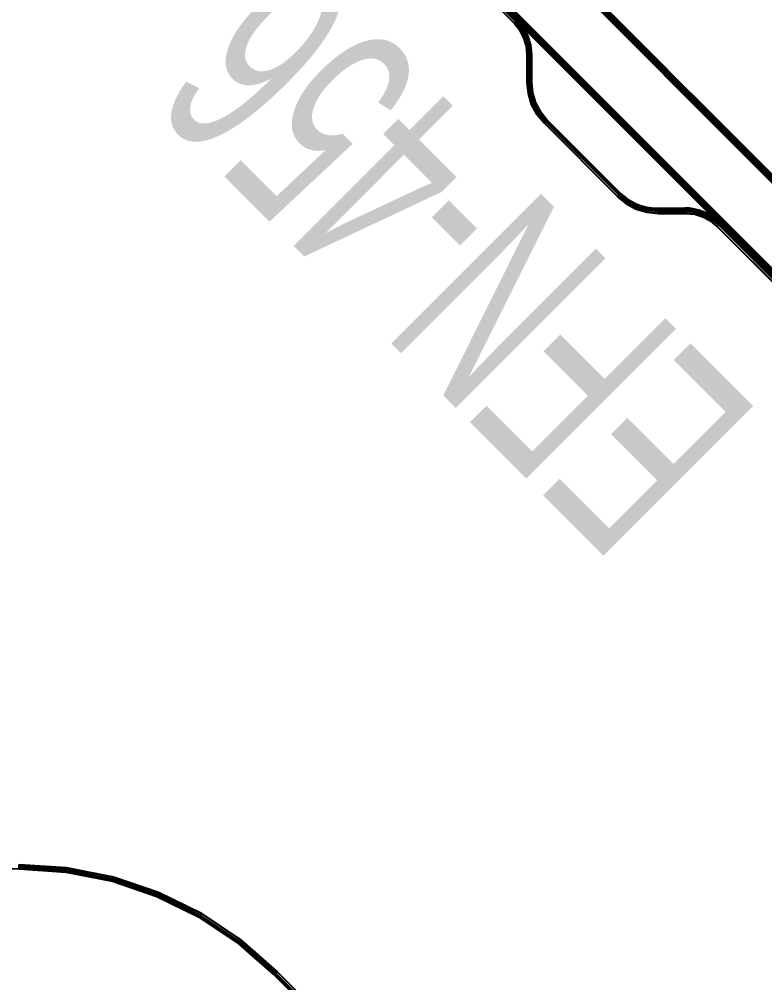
# Model space of a CAD drawing. Extents: x -170 to 1783, y -20 to 1205.
# Drawn here: x 206.45 to 227.58, y 331.84 to 359.15 of the extents above; entities that cross this region are included whole.
import ezdxf
from ezdxf.enums import TextEntityAlignment as Align

# ---------------------------------------------------------------- set-up
doc = ezdxf.new("R2010")
doc.units = 0
doc.header["$LTSCALE"] = 96
doc.header["$MEASUREMENT"] = 0
for name, color, linetype in [('A-FURN-3-PANEL-RACE', 7, 'Continuous'), ('A-FURN-3-PANEL-SIDE1', 7, 'Continuous'), ('A-FURN-3-PANEL-SIDE2', 7, 'Continuous'), ('A-FURN-3-PANEL-TOPCAP', 7, 'Continuous'), ('A-FURN-3-WKSF-TOP', 7, 'Continuous'), ('A-FURN-3-WKSF-TRIM', 7, 'Continuous'), ('A-FURN-P-PNLS', 7, 'Continuous'), ('A-FURN-P-PNLS-TEXT', 7, 'Continuous'), ('A-FURN-P-WKSF', 7, 'Continuous'), ('MAIN_PANEL', 7, 'Continuous'), ('MAIN_WKSURF', 7, 'Continuous')]:
    doc.layers.add(name, color=color, linetype=linetype)

# ---------------------------------------------------------------- blocks, each defined once
blk = doc.blocks.new('EC-EFN-456')
at = {"layer": 'A-FURN-3-PANEL-RACE', "color": 40, "linetype": 'Continuous'}
for points, invisible_edges in [([(0.08, 2.013, 3.515), (0.08, 2.013, 0.396), (47.92, 2.013, 0.396), (47.92, 2.013, 3.515)], 8), ([(0.5, 1.575, 0.396), (47.5, 1.575, 0.396), (0.08, 2.013, 0.396), (0.08, 1.575, 0.396)], 3), ([(47.5, 1.575, 0.396), (47.92, 1.575, 0.396), (47.92, 2.013, 0.396), (0.08, 2.013, 0.396)], 8), ([(47.86, 1.953, 0.456), (0.14, 1.953, 0.456), (0.14, 1.953, 3.515), (47.86, 1.953, 3.515)], 4), ([(0.5, 1.575, 0.456), (0.14, 1.575, 0.456), (0.14, 1.953, 0.456), (47.5, 1.575, 0.456)], 12), ([(47.5, 1.575, 0.456), (0.14, 1.953, 0.456), (47.86, 1.953, 0.456), (47.86, 1.575, 0.456)], 1), ([(0.6, 2.013, 4.085), (0.6, 2.013, 3.515), (47.4, 2.013, 3.515), (47.4, 2.013, 4.085)], 2), ([(47.4, 1.953, 3.515), (0.6, 1.953, 3.515), (0.6, 1.953, 4.085), (47.4, 1.953, 4.085)], 1), ([(2.098, 1.263, 0.396), (45.902, 1.263, 0.396), (0.5, 1.575, 0.396), (0.5, 1.263, 0.396)], 3), ([(47.5, 1.263, 0.396), (47.5, 1.575, 0.396), (0.5, 1.575, 0.396), (45.902, 1.263, 0.396)], 6), ([(2.098, 1.263, 0.456), (0.5, 1.263, 0.456), (0.5, 1.575, 0.456), (45.902, 1.263, 0.456)], 12), ([(47.5, 1.263, 0.456), (45.902, 1.263, 0.456), (0.5, 1.575, 0.456), (47.5, 1.575, 0.456)], 6), ([(2.098, 1.263, 0.396), (2.229, 1.227, 0.396), (45.771, 1.227, 0.396), (45.902, 1.263, 0.396)], 10), ([(2.098, 1.263, 0.456), (45.902, 1.263, 0.456), (45.771, 1.227, 0.456), (2.229, 1.227, 0.456)], 5), ([(2.229, 1.227, 0.456), (45.771, 1.227, 0.456), (45.675, 1.131, 0.456), (2.325, 1.131, 0.456)], 5), ([(2.229, 1.227, 0.396), (2.325, 1.131, 0.396), (45.675, 1.131, 0.396), (45.771, 1.227, 0.396)], 10), ([(2.325, 1.131, 0.396), (2.36, 1, 0.396), (45.639, 1, 0.396), (45.675, 1.131, 0.396)], 10), ([(2.325, 1.131, 0.456), (45.675, 1.131, 0.456), (45.639, 1, 0.456), (2.36, 1, 0.456)], 5), ([(2.325, 0.869, 0.456), (45.675, 0.869, 0.456), (45.771, 0.773, 0.456), (2.229, 0.773, 0.456)], 5), ([(2.325, 0.869, 0.396), (2.229, 0.773, 0.396), (45.771, 0.773, 0.396), (45.675, 0.869, 0.396)], 10), ([(2.36, 1, 0.396), (2.325, 0.869, 0.396), (45.675, 0.869, 0.396), (45.639, 1, 0.396)], 10), ([(2.36, 1, 0.456), (45.639, 1, 0.456), (45.675, 0.869, 0.456), (2.325, 0.869, 0.456)], 5), ([(0.5, 0.738, 0.456), (2.098, 0.738, 0.456), (47.5, 0.425, 0.456), (0.5, 0.425, 0.456)], 6), ([(0.5, 0.738, 0.396), (0.5, 0.425, 0.396), (47.5, 0.425, 0.396), (2.098, 0.738, 0.396)], 6), ([(2.098, 0.738, 0.456), (2.229, 0.773, 0.456), (45.771, 0.773, 0.456), (45.902, 0.738, 0.456)], 10), ([(2.098, 0.738, 0.396), (45.902, 0.738, 0.396), (45.771, 0.773, 0.396), (2.229, 0.773, 0.396)], 5), ([(45.902, 0.738, 0.456), (47.5, 0.738, 0.456), (47.5, 0.425, 0.456), (2.098, 0.738, 0.456)], 12), ([(45.902, 0.738, 0.396), (2.098, 0.738, 0.396), (47.5, 0.425, 0.396), (47.5, 0.738, 0.396)], 3), ([(0.5, 0.425, 0.396), (0.08, 0.425, 0.396), (0.08, -0.013, 0.396), (47.92, -0.013, 0.396)], 8), ([(0.5, 0.425, 0.456), (47.86, 0.047, 0.456), (0.14, 0.047, 0.456), (0.14, 0.425, 0.456)], 1), ([(47.5, 0.425, 0.396), (0.5, 0.425, 0.396), (47.92, -0.013, 0.396), (47.92, 0.425, 0.396)], 3), ([(47.5, 0.425, 0.456), (47.86, 0.425, 0.456), (47.86, 0.047, 0.456), (0.5, 0.425, 0.456)], 12), ([(0.14, 0.047, 0.456), (47.86, 0.047, 0.456), (47.86, 0.047, 3.515), (0.14, 0.047, 3.515)], 4), ([(0.6, 0.047, 3.515), (47.4, 0.047, 3.515), (47.4, 0.047, 4.085), (0.6, 0.047, 4.085)], 1), ([(47.92, -0.013, 3.515), (47.92, -0.013, 0.396), (0.08, -0.013, 0.396), (0.08, -0.013, 3.515)], 8), ([(47.4, -0.013, 4.085), (47.4, -0.013, 3.515), (0.6, -0.013, 3.515), (0.6, -0.013, 4.085)], 2)]:
    blk.add_3dface(points, dxfattribs=dict(at, invisible_edges=invisible_edges))
for points in [[(0.6, 2.007, 4.125), (0.6, 2.013, 4.085), (47.4, 2.013, 4.085), (47.4, 2.007, 4.125)], [(0.6, 1.992, 4.162), (0.6, 2.007, 4.125), (47.4, 2.007, 4.125), (47.4, 1.992, 4.162)], [(0.6, 1.967, 4.194), (0.6, 1.992, 4.162), (47.4, 1.992, 4.162), (47.4, 1.967, 4.194)], [(0.6, 1.935, 4.219), (0.6, 1.967, 4.194), (47.4, 1.967, 4.194), (47.4, 1.935, 4.219)], [(47.4, 1.949, 4.109), (47.4, 1.953, 4.085), (0.6, 1.953, 4.085), (0.6, 1.949, 4.109)], [(47.4, 1.94, 4.132), (47.4, 1.949, 4.109), (0.6, 1.949, 4.109), (0.6, 1.94, 4.132)], [(47.4, 1.925, 4.152), (47.4, 1.94, 4.132), (0.6, 1.94, 4.132), (0.6, 1.925, 4.152)], [(0.6, 1.898, 4.234), (0.6, 1.935, 4.219), (47.4, 1.935, 4.219), (47.4, 1.898, 4.234)], [(47.4, 1.905, 4.167), (47.4, 1.925, 4.152), (0.6, 1.925, 4.152), (0.6, 1.905, 4.167)], [(47.4, 1.882, 4.176), (47.4, 1.905, 4.167), (0.6, 1.905, 4.167), (0.6, 1.882, 4.176)], [(0.6, 1.858, 4.24), (0.6, 1.898, 4.234), (47.4, 1.898, 4.234), (47.4, 1.858, 4.24)], [(47.4, 1.858, 4.18), (47.4, 1.882, 4.176), (0.6, 1.882, 4.176), (0.6, 1.858, 4.18)], [(0.6, 1.858, 4.18), (0.6, 1.858, 4.24), (47.4, 1.858, 4.24), (47.4, 1.858, 4.18)], [(47.4, 0.142, 4.18), (47.4, 0.142, 4.24), (0.6, 0.142, 4.24), (0.6, 0.142, 4.18)], [(47.4, 0.142, 4.24), (47.4, 0.102, 4.234), (0.6, 0.102, 4.234), (0.6, 0.142, 4.24)], [(0.6, 0.142, 4.18), (0.6, 0.118, 4.176), (47.4, 0.118, 4.176), (47.4, 0.142, 4.18)], [(0.6, 0.118, 4.176), (0.6, 0.095, 4.167), (47.4, 0.095, 4.167), (47.4, 0.118, 4.176)], [(47.4, 0.102, 4.234), (47.4, 0.065, 4.219), (0.6, 0.065, 4.219), (0.6, 0.102, 4.234)], [(0.6, 0.095, 4.167), (0.6, 0.075, 4.152), (47.4, 0.075, 4.152), (47.4, 0.095, 4.167)], [(0.6, 0.075, 4.152), (0.6, 0.06, 4.132), (47.4, 0.06, 4.132), (47.4, 0.075, 4.152)], [(47.4, 0.065, 4.219), (47.4, 0.033, 4.194), (0.6, 0.033, 4.194), (0.6, 0.065, 4.219)], [(0.6, 0.06, 4.132), (0.6, 0.051, 4.109), (47.4, 0.051, 4.109), (47.4, 0.06, 4.132)], [(0.6, 0.051, 4.109), (0.6, 0.047, 4.085), (47.4, 0.047, 4.085), (47.4, 0.051, 4.109)], [(47.4, 0.033, 4.194), (47.4, 0.008, 4.162), (0.6, 0.008, 4.162), (0.6, 0.033, 4.194)], [(47.4, 0.008, 4.162), (47.4, -0.007, 4.125), (0.6, -0.007, 4.125), (0.6, 0.008, 4.162)], [(47.4, -0.007, 4.125), (47.4, -0.013, 4.085), (0.6, -0.013, 4.085), (0.6, -0.007, 4.125)]]:
    blk.add_3dface(points, dxfattribs=at)
at = {"layer": 'A-FURN-3-PANEL-SIDE1', "color": 7, "linetype": 'Continuous'}
for points in [[(47.322, 1.955, 55.74), (47.323, 0.045, 55.74), (0.678, 0.045, 55.74), (0.678, 1.955, 55.74)], [(47.322, 0.045, 4.24), (47.322, 1.955, 4.24), (0.678, 1.955, 4.24), (0.678, 0.045, 4.24)], [(47.323, 0.045, 55.74), (47.322, 0.045, 4.24), (0.678, 0.045, 4.24), (0.678, 0.045, 55.74)]]:
    blk.add_3dface(points, dxfattribs=at)
at = {"layer": 'A-FURN-3-PANEL-SIDE2', "color": 7, "linetype": 'Continuous'}
blk.add_3dface([(0.678, 1.955, 55.74), (0.678, 1.955, 4.24), (47.322, 1.955, 4.24), (47.322, 1.955, 55.74)], dxfattribs=at)
at = {"layer": 'A-FURN-3-PANEL-TOPCAP', "color": 60, "linetype": 'Continuous'}
for points, invisible_edges in [([(0.76, 2.02, 56.286), (0.76, 2.02, 56.161), (47.24, 2.02, 56.161), (47.24, 2.02, 56.286)], 5), ([(47.24, 2, 56.141), (47.24, 2.02, 56.161), (0.76, 2.02, 56.161), (0.76, 2, 56.141)], 5), ([(47.24, 2.02, 56.036), (47.24, 2, 56.056), (0.76, 2, 56.056), (0.76, 2.02, 56.036)], 5), ([(0.76, 2.02, 56.036), (0.815, 2.02, 55.774), (47.185, 2.02, 55.774), (47.24, 2.02, 56.036)], 5), ([(0.76, 2, 56.141), (0.76, 2, 56.056), (47.24, 2, 56.056), (47.24, 2, 56.141)], 5), ([(47.185, 2.02, 55.774), (0.815, 2.02, 55.774), (0.815, 1.986, 55.74), (47.185, 1.986, 55.74)], 10), ([(0.815, 0.045, 55.74), (0.815, -0.02, 55.774), (47.185, 0.014, 55.74), (47.185, 0.045, 55.74)], 1), ([(47.185, -0.02, 55.774), (47.185, 0.014, 55.74), (0.815, 0.014, 55.74), (0.815, -0.02, 55.774)], 5), ([(0.76, -0.02, 56.161), (47.24, -0.02, 56.161), (47.24, 0, 56.141), (0.76, 0, 56.141)], 10), ([(47.24, 0, 56.056), (0.76, 0, 56.056), (0.76, 0, 56.141), (47.24, 0, 56.141)], 10), ([(0.76, 0, 56.056), (47.24, 0, 56.056), (47.24, -0.02, 56.036), (0.76, -0.02, 56.036)], 10), ([(0.76, -0.02, 56.161), (0.76, -0.02, 56.286), (47.24, -0.02, 56.286), (47.24, -0.02, 56.161)], 5), ([(47.185, -0.02, 55.774), (0.815, -0.02, 55.774), (0.76, -0.02, 56.036), (47.24, -0.02, 56.036)], 10)]:
    blk.add_3dface(points, dxfattribs=dict(at, invisible_edges=invisible_edges))
for points in [[(47.24, 2.02, 56.286), (47.24, 2.015, 56.31), (0.76, 2.015, 56.31), (0.76, 2.02, 56.286)], [(47.24, 2.015, 56.31), (47.24, 2.001, 56.331), (0.76, 2.001, 56.331), (0.76, 2.015, 56.31)], [(47.24, 2.001, 56.331), (47.24, 1.98, 56.345), (0.76, 1.98, 56.345), (0.76, 2.001, 56.331)], [(47.24, 1.98, 56.345), (47.24, 1.956, 56.35), (0.76, 1.956, 56.35), (0.76, 1.98, 56.345)], [(0.76, 0.044, 56.35), (0.76, 1.956, 56.35), (47.24, 1.956, 56.35), (47.24, 0.044, 56.35)], [(47.185, 1.955, 55.74), (47.185, 1.986, 55.74), (0.815, 1.986, 55.74), (0.815, 1.955, 55.74)], [(0.76, 0.02, 56.345), (0.76, 0.044, 56.35), (47.24, 0.044, 56.35), (47.24, 0.02, 56.345)], [(0.76, -0.001, 56.331), (0.76, 0.02, 56.345), (47.24, 0.02, 56.345), (47.24, -0.001, 56.331)], [(0.76, -0.015, 56.31), (0.76, -0.001, 56.331), (47.24, -0.001, 56.331), (47.24, -0.015, 56.31)], [(0.76, -0.02, 56.286), (0.76, -0.015, 56.31), (47.24, -0.015, 56.31), (47.24, -0.02, 56.286)]]:
    blk.add_3dface(points, dxfattribs=at)
at = {"layer": 'A-FURN-P-PNLS', "color": 60, "linetype": 'Continuous'}
for p, q in [((0, 2), (48, 2)), ((48, 0), (0, 0))]:
    blk.add_line(p, q, dxfattribs=at)
at = {"layer": 'A-FURN-P-PNLS-TEXT', "color": 40, "linetype": 'Continuous', "width": 0.577333}
blk.add_text('EFN-456', height=6, dxfattribs=at).set_placement((24.455, 8), align=Align.MIDDLE_CENTER)
blk = doc.blocks.new('EC-WYC-46-2424-T')
at = {"layer": 'A-FURN-3-WKSF-TOP', "color": 60, "linetype": 'Continuous'}
for points, invisible_edges in [([(47.257, -0.285, 27.75), (21.09, -26.91, 27.75), (47.715, -0.743, 27.75), (47.516, -0.484, 27.75)], 3), ([(47.257, -0.285, 29), (47.516, -0.484, 29), (47.715, -0.743, 29), (21.09, -26.91, 29)], 12), ([(21.09, -26.91, 27.75), (47.882, -1.368, 27.75), (47.839, -1.044, 27.75), (47.715, -0.743, 27.75)], 9), ([(21.09, -26.91, 29), (47.715, -0.743, 29), (47.839, -1.044, 29), (47.882, -1.368, 29)], 9), ([(47.882, -1.368, 27.75), (21.09, -26.91, 27.75), (21.982, -27.927, 27.75), (22.733, -29.051, 27.75)], 9), ([(47.882, -1.368, 29), (22.733, -29.051, 29), (21.982, -27.927, 29), (21.09, -26.91, 29)], 9), ([(22.733, -29.051, 27.75), (23.331, -30.264, 27.75), (23.766, -31.544, 27.75), (47.882, -1.368, 27.75)], 12), ([(22.733, -29.051, 29), (47.882, -1.368, 29), (23.766, -31.544, 29), (23.331, -30.264, 29)], 3), ([(47.882, -1.368, 27.75), (23.766, -31.544, 27.75), (24.03, -32.871, 27.75), (24.118, -34.22, 27.75)], 9), ([(47.882, -1.368, 29), (24.118, -34.22, 29), (24.03, -32.871, 29), (23.766, -31.544, 29)], 9), ([(47.882, -1.368, 27.75), (24.118, -34.22, 27.75), (47.858, -20.225, 27.75), (47.882, -19.981, 27.75)], 3), ([(47.882, -1.368, 29), (47.882, -19.981, 29), (47.858, -20.225, 29), (24.118, -34.22, 29)], 12), ([(47.671, -20.676, 27.75), (47.787, -20.46, 27.75), (47.858, -20.225, 27.75), (24.118, -34.22, 27.75)], 12), ([(47.671, -20.676, 29), (24.118, -34.22, 29), (47.858, -20.225, 29), (47.787, -20.46, 29)], 3), ([(24.118, -34.22, 27.75), (46.956, -21.425, 27.75), (47.516, -20.865, 27.75), (47.671, -20.676, 27.75)], 9), ([(24.118, -34.22, 29), (47.671, -20.676, 29), (47.516, -20.865, 29), (46.956, -21.425, 29)], 9), ([(46.605, -21.95, 27.75), (46.755, -21.67, 27.75), (46.956, -21.425, 27.75), (24.118, -34.22, 27.75)], 12), ([(46.605, -21.95, 29), (24.118, -34.22, 29), (46.956, -21.425, 29), (46.755, -21.67, 29)], 3), ([(24.118, -34.22, 27.75), (46.482, -22.569, 27.75), (46.513, -22.254, 27.75), (46.605, -21.95, 27.75)], 9), ([(24.118, -34.22, 29), (46.605, -21.95, 29), (46.513, -22.254, 29), (46.482, -22.569, 29)], 9), ([(46.482, -22.569, 27.75), (24.118, -34.22, 27.75), (46.513, -25.842, 27.75), (46.482, -25.527, 27.75)], 3), ([(46.482, -22.569, 29), (46.482, -25.527, 29), (46.513, -25.842, 29), (24.118, -34.22, 29)], 12), ([(46.755, -26.426, 27.75), (46.605, -26.146, 27.75), (46.513, -25.842, 27.75), (24.118, -34.22, 27.75)], 12), ([(46.755, -26.426, 29), (24.118, -34.22, 29), (46.513, -25.842, 29), (46.605, -26.146, 29)], 3), ([(24.118, -34.22, 27.75), (47.516, -27.231, 27.75), (46.956, -26.671, 27.75), (46.755, -26.426, 27.75)], 9), ([(24.118, -34.22, 29), (46.755, -26.426, 29), (46.956, -26.671, 29), (47.516, -27.231, 29)], 9), ([(47.787, -27.636, 27.75), (47.671, -27.42, 27.75), (47.516, -27.231, 27.75), (24.118, -34.22, 27.75)], 12), ([(47.787, -27.636, 29), (24.118, -34.22, 29), (47.516, -27.231, 29), (47.671, -27.42, 29)], 3), ([(24.118, -34.22, 27.75), (47.882, -28.115, 27.75), (47.858, -27.871, 27.75), (47.787, -27.636, 27.75)], 9), ([(24.118, -34.22, 29), (47.787, -27.636, 29), (47.858, -27.871, 29), (47.882, -28.115, 29)], 9), ([(47.882, -28.115, 27.75), (24.118, -34.22, 27.75), (24.118, -70.632, 27.75), (47.882, -70.632, 27.75)], 5), ([(47.882, -28.115, 29), (47.882, -70.632, 29), (24.118, -70.632, 29), (24.118, -34.22, 29)], 10)]:
    blk.add_3dface(points, dxfattribs=dict(at, invisible_edges=invisible_edges))
at = {"layer": 'A-FURN-3-WKSF-TRIM', "color": 40, "linetype": 'Continuous'}
for points in [[(47.882, -1.368, 29), (47.941, -1.368, 28.984), (47.941, -19.981, 28.984), (47.882, -19.981, 29)], [(47.941, -1.368, 27.766), (47.882, -1.368, 27.75), (47.882, -19.981, 27.75), (47.941, -19.981, 27.766)], [(47.941, -1.368, 28.984), (47.984, -1.368, 28.941), (47.984, -19.981, 28.941), (47.941, -19.981, 28.984)], [(47.984, -1.368, 27.809), (47.941, -1.368, 27.766), (47.941, -19.981, 27.766), (47.984, -19.981, 27.809)], [(47.984, -1.368, 28.941), (48, -1.368, 28.882), (48, -19.981, 28.882), (47.984, -19.981, 28.941)], [(48, -1.368, 27.868), (47.984, -1.368, 27.809), (47.984, -19.981, 27.809), (48, -19.981, 27.868)], [(48, -1.368, 28.882), (48, -1.368, 27.868), (48, -19.981, 27.868), (48, -19.981, 28.882)], [(47.858, -20.225, 27.75), (47.916, -20.237, 27.766), (47.941, -19.981, 27.766), (47.882, -19.981, 27.75)], [(47.916, -20.237, 28.984), (47.858, -20.225, 29), (47.882, -19.981, 29), (47.941, -19.981, 28.984)], [(47.916, -20.237, 27.766), (47.958, -20.245, 27.809), (47.984, -19.981, 27.809), (47.941, -19.981, 27.766)], [(47.958, -20.245, 28.941), (47.916, -20.237, 28.984), (47.941, -19.981, 28.984), (47.984, -19.981, 28.941)], [(47.958, -20.245, 27.809), (47.974, -20.248, 27.868), (48, -19.981, 27.868), (47.984, -19.981, 27.809)], [(47.974, -20.248, 28.882), (47.958, -20.245, 28.941), (47.984, -19.981, 28.941), (48, -19.981, 28.882)], [(47.974, -20.248, 27.868), (47.974, -20.248, 28.882), (48, -19.981, 28.882), (48, -19.981, 27.868)], [(47.671, -20.676, 27.75), (47.72, -20.709, 27.766), (47.841, -20.482, 27.766), (47.787, -20.46, 27.75)], [(47.72, -20.709, 28.984), (47.671, -20.676, 29), (47.787, -20.46, 29), (47.841, -20.482, 28.984)], [(47.787, -20.46, 27.75), (47.841, -20.482, 27.766), (47.916, -20.237, 27.766), (47.858, -20.225, 27.75)], [(47.841, -20.482, 28.984), (47.787, -20.46, 29), (47.858, -20.225, 29), (47.916, -20.237, 28.984)], [(47.841, -20.482, 27.766), (47.881, -20.499, 27.809), (47.958, -20.245, 27.809), (47.916, -20.237, 27.766)], [(47.881, -20.499, 28.941), (47.841, -20.482, 28.984), (47.916, -20.237, 28.984), (47.958, -20.245, 28.941)], [(47.881, -20.499, 27.809), (47.896, -20.505, 27.868), (47.974, -20.248, 27.868), (47.958, -20.245, 27.809)], [(47.896, -20.505, 28.882), (47.881, -20.499, 28.941), (47.958, -20.245, 28.941), (47.974, -20.248, 28.882)], [(47.896, -20.505, 27.868), (47.896, -20.505, 28.882), (47.974, -20.248, 28.882), (47.974, -20.248, 27.868)], [(47.516, -20.865, 27.75), (47.558, -20.907, 27.766), (47.72, -20.709, 27.766), (47.671, -20.676, 27.75)], [(47.558, -20.907, 28.984), (47.516, -20.865, 29), (47.671, -20.676, 29), (47.72, -20.709, 28.984)], [(47.558, -20.907, 27.766), (47.588, -20.937, 27.809), (47.756, -20.733, 27.809), (47.72, -20.709, 27.766)], [(47.588, -20.937, 28.941), (47.558, -20.907, 28.984), (47.72, -20.709, 28.984), (47.756, -20.733, 28.941)], [(47.588, -20.937, 27.809), (47.599, -20.949, 27.868), (47.769, -20.741, 27.868), (47.756, -20.733, 27.809)], [(47.599, -20.949, 28.882), (47.588, -20.937, 28.941), (47.756, -20.733, 28.941), (47.769, -20.741, 28.882)], [(47.599, -20.949, 27.868), (47.599, -20.949, 28.882), (47.769, -20.741, 28.882), (47.769, -20.741, 27.868)], [(47.72, -20.709, 27.766), (47.756, -20.733, 27.809), (47.881, -20.499, 27.809), (47.841, -20.482, 27.766)], [(47.756, -20.733, 28.941), (47.72, -20.709, 28.984), (47.841, -20.482, 28.984), (47.881, -20.499, 28.941)], [(47.756, -20.733, 27.809), (47.769, -20.741, 27.868), (47.896, -20.505, 27.868), (47.881, -20.499, 27.809)], [(47.769, -20.741, 28.882), (47.756, -20.733, 28.941), (47.881, -20.499, 28.941), (47.896, -20.505, 28.882)], [(47.769, -20.741, 27.868), (47.769, -20.741, 28.882), (47.896, -20.505, 28.882), (47.896, -20.505, 27.868)], [(47.516, -20.865, 29), (47.558, -20.907, 28.984), (46.998, -21.467, 28.984), (46.956, -21.425, 29)], [(47.558, -20.907, 27.766), (47.516, -20.865, 27.75), (46.956, -21.425, 27.75), (46.998, -21.467, 27.766)], [(47.558, -20.907, 28.984), (47.588, -20.937, 28.941), (47.028, -21.497, 28.941), (46.998, -21.467, 28.984)], [(47.588, -20.937, 27.809), (47.558, -20.907, 27.766), (46.998, -21.467, 27.766), (47.028, -21.497, 27.809)], [(47.588, -20.937, 28.941), (47.599, -20.949, 28.882), (47.039, -21.509, 28.882), (47.028, -21.497, 28.941)], [(47.599, -20.949, 27.868), (47.588, -20.937, 27.809), (47.028, -21.497, 27.809), (47.039, -21.509, 27.868)], [(47.599, -20.949, 28.882), (47.599, -20.949, 27.868), (47.039, -21.509, 27.868), (47.039, -21.509, 28.882)], [(46.755, -21.67, 27.75), (46.804, -21.703, 27.766), (46.998, -21.467, 27.766), (46.956, -21.425, 27.75)], [(46.804, -21.703, 28.984), (46.755, -21.67, 29), (46.956, -21.425, 29), (46.998, -21.467, 28.984)], [(46.804, -21.703, 27.766), (46.84, -21.727, 27.809), (47.028, -21.497, 27.809), (46.998, -21.467, 27.766)], [(46.84, -21.727, 28.941), (46.804, -21.703, 28.984), (46.998, -21.467, 28.984), (47.028, -21.497, 28.941)], [(46.84, -21.727, 27.809), (46.853, -21.736, 27.868), (47.039, -21.509, 27.868), (47.028, -21.497, 27.809)], [(46.853, -21.736, 28.882), (46.84, -21.727, 28.941), (47.028, -21.497, 28.941), (47.039, -21.509, 28.882)], [(46.853, -21.736, 27.868), (46.853, -21.736, 28.882), (47.039, -21.509, 28.882), (47.039, -21.509, 27.868)], [(46.605, -21.95, 27.75), (46.66, -21.973, 27.766), (46.804, -21.703, 27.766), (46.755, -21.67, 27.75)], [(46.66, -21.973, 28.984), (46.605, -21.95, 29), (46.755, -21.67, 29), (46.804, -21.703, 28.984)], [(46.66, -21.973, 27.766), (46.7, -21.989, 27.809), (46.84, -21.727, 27.809), (46.804, -21.703, 27.766)], [(46.7, -21.989, 28.941), (46.66, -21.973, 28.984), (46.804, -21.703, 28.984), (46.84, -21.727, 28.941)], [(46.7, -21.989, 27.809), (46.714, -21.995, 27.868), (46.853, -21.736, 27.868), (46.84, -21.727, 27.809)], [(46.714, -21.995, 28.882), (46.7, -21.989, 28.941), (46.84, -21.727, 28.941), (46.853, -21.736, 28.882)], [(46.714, -21.995, 27.868), (46.714, -21.995, 28.882), (46.853, -21.736, 28.882), (46.853, -21.736, 27.868)], [(46.513, -22.254, 27.75), (46.571, -22.265, 27.766), (46.66, -21.973, 27.766), (46.605, -21.95, 27.75)], [(46.571, -22.265, 28.984), (46.513, -22.254, 29), (46.605, -21.95, 29), (46.66, -21.973, 28.984)], [(46.571, -22.265, 27.766), (46.613, -22.274, 27.809), (46.7, -21.989, 27.809), (46.66, -21.973, 27.766)], [(46.613, -22.274, 28.941), (46.571, -22.265, 28.984), (46.66, -21.973, 28.984), (46.7, -21.989, 28.941)], [(46.613, -22.274, 27.809), (46.629, -22.277, 27.868), (46.714, -21.995, 27.868), (46.7, -21.989, 27.809)], [(46.629, -22.277, 28.882), (46.613, -22.274, 28.941), (46.7, -21.989, 28.941), (46.714, -21.995, 28.882)], [(46.629, -22.277, 27.868), (46.629, -22.277, 28.882), (46.714, -21.995, 28.882), (46.714, -21.995, 27.868)], [(46.482, -22.569, 27.75), (46.541, -22.569, 27.766), (46.571, -22.265, 27.766), (46.513, -22.254, 27.75)], [(46.541, -22.569, 28.984), (46.482, -22.569, 29), (46.513, -22.254, 29), (46.571, -22.265, 28.984)], [(46.541, -22.569, 27.766), (46.584, -22.569, 27.809), (46.613, -22.274, 27.809), (46.571, -22.265, 27.766)], [(46.584, -22.569, 28.941), (46.541, -22.569, 28.984), (46.571, -22.265, 28.984), (46.613, -22.274, 28.941)], [(46.584, -22.569, 27.809), (46.6, -22.569, 27.868), (46.629, -22.277, 27.868), (46.613, -22.274, 27.809)], [(46.6, -22.569, 28.882), (46.584, -22.569, 28.941), (46.613, -22.274, 28.941), (46.629, -22.277, 28.882)], [(46.6, -22.569, 27.868), (46.6, -22.569, 28.882), (46.629, -22.277, 28.882), (46.629, -22.277, 27.868)], [(46.482, -22.569, 29), (46.541, -22.569, 28.984), (46.541, -25.527, 28.984), (46.482, -25.527, 29)], [(46.541, -22.569, 27.766), (46.482, -22.569, 27.75), (46.482, -25.527, 27.75), (46.541, -25.527, 27.766)], [(46.541, -22.569, 28.984), (46.584, -22.569, 28.941), (46.584, -25.527, 28.941), (46.541, -25.527, 28.984)], [(46.584, -22.569, 27.809), (46.541, -22.569, 27.766), (46.541, -25.527, 27.766), (46.584, -25.527, 27.809)], [(46.584, -22.569, 28.941), (46.6, -22.569, 28.882), (46.6, -25.527, 28.882), (46.584, -25.527, 28.941)], [(46.6, -22.569, 27.868), (46.584, -22.569, 27.809), (46.584, -25.527, 27.809), (46.6, -25.527, 27.868)], [(46.6, -22.569, 28.882), (46.6, -22.569, 27.868), (46.6, -25.527, 27.868), (46.6, -25.527, 28.882)], [(46.513, -25.842, 27.75), (46.571, -25.831, 27.766), (46.541, -25.527, 27.766), (46.482, -25.527, 27.75)], [(46.571, -25.831, 28.984), (46.513, -25.842, 29), (46.482, -25.527, 29), (46.541, -25.527, 28.984)], [(46.571, -25.831, 27.766), (46.613, -25.822, 27.809), (46.584, -25.527, 27.809), (46.541, -25.527, 27.766)], [(46.613, -25.822, 28.941), (46.571, -25.831, 28.984), (46.541, -25.527, 28.984), (46.584, -25.527, 28.941)], [(46.613, -25.822, 27.809), (46.629, -25.819, 27.868), (46.6, -25.527, 27.868), (46.584, -25.527, 27.809)], [(46.629, -25.819, 28.882), (46.613, -25.822, 28.941), (46.584, -25.527, 28.941), (46.6, -25.527, 28.882)], [(46.629, -25.819, 27.868), (46.629, -25.819, 28.882), (46.6, -25.527, 28.882), (46.6, -25.527, 27.868)], [(46.605, -26.146, 27.75), (46.66, -26.123, 27.766), (46.571, -25.831, 27.766), (46.513, -25.842, 27.75)], [(46.66, -26.123, 28.984), (46.605, -26.146, 29), (46.513, -25.842, 29), (46.571, -25.831, 28.984)], [(46.66, -26.123, 27.766), (46.7, -26.107, 27.809), (46.613, -25.822, 27.809), (46.571, -25.831, 27.766)], [(46.7, -26.107, 28.941), (46.66, -26.123, 28.984), (46.571, -25.831, 28.984), (46.613, -25.822, 28.941)], [(46.7, -26.107, 27.809), (46.714, -26.101, 27.868), (46.629, -25.819, 27.868), (46.613, -25.822, 27.809)], [(46.714, -26.101, 28.882), (46.7, -26.107, 28.941), (46.613, -25.822, 28.941), (46.629, -25.819, 28.882)], [(46.714, -26.101, 27.868), (46.714, -26.101, 28.882), (46.629, -25.819, 28.882), (46.629, -25.819, 27.868)], [(46.755, -26.426, 27.75), (46.804, -26.393, 27.766), (46.66, -26.123, 27.766), (46.605, -26.146, 27.75)], [(46.804, -26.393, 28.984), (46.755, -26.426, 29), (46.605, -26.146, 29), (46.66, -26.123, 28.984)], [(46.804, -26.393, 27.766), (46.84, -26.369, 27.809), (46.7, -26.107, 27.809), (46.66, -26.123, 27.766)], [(46.84, -26.369, 28.941), (46.804, -26.393, 28.984), (46.66, -26.123, 28.984), (46.7, -26.107, 28.941)], [(46.84, -26.369, 27.809), (46.853, -26.36, 27.868), (46.714, -26.101, 27.868), (46.7, -26.107, 27.809)], [(46.853, -26.36, 28.882), (46.84, -26.369, 28.941), (46.7, -26.107, 28.941), (46.714, -26.101, 28.882)], [(46.853, -26.36, 27.868), (46.853, -26.36, 28.882), (46.714, -26.101, 28.882), (46.714, -26.101, 27.868)], [(46.956, -26.671, 27.75), (46.998, -26.629, 27.766), (46.804, -26.393, 27.766), (46.755, -26.426, 27.75)], [(46.998, -26.629, 28.984), (46.956, -26.671, 29), (46.755, -26.426, 29), (46.804, -26.393, 28.984)], [(46.998, -26.629, 27.766), (47.028, -26.599, 27.809), (46.84, -26.369, 27.809), (46.804, -26.393, 27.766)], [(47.028, -26.599, 28.941), (46.998, -26.629, 28.984), (46.804, -26.393, 28.984), (46.84, -26.369, 28.941)], [(47.028, -26.599, 27.809), (47.039, -26.587, 27.868), (46.853, -26.36, 27.868), (46.84, -26.369, 27.809)], [(47.039, -26.587, 28.882), (47.028, -26.599, 28.941), (46.84, -26.369, 28.941), (46.853, -26.36, 28.882)], [(47.039, -26.587, 27.868), (47.039, -26.587, 28.882), (46.853, -26.36, 28.882), (46.853, -26.36, 27.868)], [(46.956, -26.671, 29), (46.998, -26.629, 28.984), (47.558, -27.189, 28.984), (47.516, -27.231, 29)], [(46.998, -26.629, 27.766), (46.956, -26.671, 27.75), (47.516, -27.231, 27.75), (47.558, -27.189, 27.766)], [(46.998, -26.629, 28.984), (47.028, -26.599, 28.941), (47.588, -27.159, 28.941), (47.558, -27.189, 28.984)], [(47.028, -26.599, 27.809), (46.998, -26.629, 27.766), (47.558, -27.189, 27.766), (47.588, -27.159, 27.809)], [(47.028, -26.599, 28.941), (47.039, -26.587, 28.882), (47.599, -27.147, 28.882), (47.588, -27.159, 28.941)], [(47.039, -26.587, 27.868), (47.028, -26.599, 27.809), (47.588, -27.159, 27.809), (47.599, -27.147, 27.868)], [(47.039, -26.587, 28.882), (47.039, -26.587, 27.868), (47.599, -27.147, 27.868), (47.599, -27.147, 28.882)], [(21.888, -27.998, 27.868), (21.901, -27.989, 27.809), (21.018, -26.982, 27.809), (21.007, -26.993, 27.868)], [(21.901, -27.989, 28.941), (21.888, -27.998, 28.882), (21.007, -26.993, 28.882), (21.018, -26.982, 28.941)], [(21.901, -27.989, 27.809), (21.935, -27.963, 27.766), (21.048, -26.952, 27.766), (21.018, -26.982, 27.809)], [(21.935, -27.963, 28.984), (21.901, -27.989, 28.941), (21.018, -26.982, 28.941), (21.048, -26.952, 28.984)], [(21.935, -27.963, 27.766), (21.982, -27.927, 27.75), (21.09, -26.91, 27.75), (21.048, -26.952, 27.766)], [(21.982, -27.927, 29), (21.935, -27.963, 28.984), (21.048, -26.952, 28.984), (21.09, -26.91, 29)], [(47.671, -27.42, 27.75), (47.72, -27.387, 27.766), (47.558, -27.189, 27.766), (47.516, -27.231, 27.75)], [(47.72, -27.387, 28.984), (47.671, -27.42, 29), (47.516, -27.231, 29), (47.558, -27.189, 28.984)], [(47.72, -27.387, 27.766), (47.756, -27.363, 27.809), (47.588, -27.159, 27.809), (47.558, -27.189, 27.766)], [(47.756, -27.363, 28.941), (47.72, -27.387, 28.984), (47.558, -27.189, 28.984), (47.588, -27.159, 28.941)], [(47.756, -27.363, 27.809), (47.769, -27.355, 27.868), (47.599, -27.147, 27.868), (47.588, -27.159, 27.809)], [(47.769, -27.355, 28.882), (47.756, -27.363, 28.941), (47.588, -27.159, 28.941), (47.599, -27.147, 28.882)], [(47.769, -27.355, 27.868), (47.769, -27.355, 28.882), (47.599, -27.147, 28.882), (47.599, -27.147, 27.868)], [(47.787, -27.636, 27.75), (47.841, -27.614, 27.766), (47.72, -27.387, 27.766), (47.671, -27.42, 27.75)], [(47.841, -27.614, 28.984), (47.787, -27.636, 29), (47.671, -27.42, 29), (47.72, -27.387, 28.984)], [(47.841, -27.614, 27.766), (47.881, -27.597, 27.809), (47.756, -27.363, 27.809), (47.72, -27.387, 27.766)], [(47.881, -27.597, 28.941), (47.841, -27.614, 28.984), (47.72, -27.387, 28.984), (47.756, -27.363, 28.941)], [(47.881, -27.597, 27.809), (47.896, -27.591, 27.868), (47.769, -27.355, 27.868), (47.756, -27.363, 27.809)], [(47.896, -27.591, 28.882), (47.881, -27.597, 28.941), (47.756, -27.363, 28.941), (47.769, -27.355, 28.882)], [(47.896, -27.591, 27.868), (47.896, -27.591, 28.882), (47.769, -27.355, 28.882), (47.769, -27.355, 27.868)], [(47.858, -27.871, 27.75), (47.916, -27.859, 27.766), (47.841, -27.614, 27.766), (47.787, -27.636, 27.75)], [(47.916, -27.859, 28.984), (47.858, -27.871, 29), (47.787, -27.636, 29), (47.841, -27.614, 28.984)], [(47.916, -27.859, 27.766), (47.958, -27.851, 27.809), (47.881, -27.597, 27.809), (47.841, -27.614, 27.766)], [(47.958, -27.851, 28.941), (47.916, -27.859, 28.984), (47.841, -27.614, 28.984), (47.881, -27.597, 28.941)], [(47.958, -27.851, 27.809), (47.974, -27.848, 27.868), (47.896, -27.591, 27.868), (47.881, -27.597, 27.809)], [(47.974, -27.848, 28.882), (47.958, -27.851, 28.941), (47.881, -27.597, 28.941), (47.896, -27.591, 28.882)], [(47.974, -27.848, 27.868), (47.974, -27.848, 28.882), (47.896, -27.591, 28.882), (47.896, -27.591, 27.868)], [(47.984, -28.115, 27.809), (48, -28.115, 27.868), (47.974, -27.848, 27.868), (47.958, -27.851, 27.809)], [(48, -28.115, 28.882), (47.984, -28.115, 28.941), (47.958, -27.851, 28.941), (47.974, -27.848, 28.882)], [(48, -28.115, 27.868), (48, -28.115, 28.882), (47.974, -27.848, 28.882), (47.974, -27.848, 27.868)], [(22.631, -29.11, 27.868), (22.644, -29.102, 27.809), (21.901, -27.989, 27.809), (21.888, -27.998, 27.868)], [(22.644, -29.102, 28.941), (22.631, -29.11, 28.882), (21.888, -27.998, 28.882), (21.901, -27.989, 28.941)], [(22.644, -29.102, 27.809), (22.682, -29.08, 27.766), (21.935, -27.963, 27.766), (21.901, -27.989, 27.809)], [(22.682, -29.08, 28.984), (22.644, -29.102, 28.941), (21.901, -27.989, 28.941), (21.935, -27.963, 28.984)], [(22.682, -29.08, 27.766), (22.733, -29.051, 27.75), (21.982, -27.927, 27.75), (21.935, -27.963, 27.766)], [(22.733, -29.051, 29), (22.682, -29.08, 28.984), (21.935, -27.963, 28.984), (21.982, -27.927, 29)], [(47.882, -28.115, 27.75), (47.941, -28.115, 27.766), (47.916, -27.859, 27.766), (47.858, -27.871, 27.75)], [(47.941, -28.115, 28.984), (47.882, -28.115, 29), (47.858, -27.871, 29), (47.916, -27.859, 28.984)], [(47.882, -28.115, 29), (47.941, -28.115, 28.984), (47.941, -70.632, 28.984), (47.882, -70.632, 29)], [(47.941, -28.115, 27.766), (47.882, -28.115, 27.75), (47.882, -70.632, 27.75), (47.941, -70.632, 27.766)], [(47.941, -28.115, 27.766), (47.984, -28.115, 27.809), (47.958, -27.851, 27.809), (47.916, -27.859, 27.766)], [(47.984, -28.115, 28.941), (47.941, -28.115, 28.984), (47.916, -27.859, 28.984), (47.958, -27.851, 28.941)], [(47.941, -28.115, 28.984), (47.984, -28.115, 28.941), (47.984, -70.632, 28.941), (47.941, -70.632, 28.984)], [(47.984, -28.115, 27.809), (47.941, -28.115, 27.766), (47.941, -70.632, 27.766), (47.984, -70.632, 27.809)], [(47.984, -28.115, 28.941), (48, -28.115, 28.882), (48, -70.632, 28.882), (47.984, -70.632, 28.941)], [(48, -28.115, 27.868), (47.984, -28.115, 27.809), (47.984, -70.632, 27.809), (48, -70.632, 27.868)], [(48, -28.115, 28.882), (48, -28.115, 27.868), (48, -70.632, 27.868), (48, -70.632, 28.882)], [(23.222, -30.309, 27.868), (23.237, -30.303, 27.809), (22.644, -29.102, 27.809), (22.631, -29.11, 27.868)], [(23.237, -30.303, 28.941), (23.222, -30.309, 28.882), (22.631, -29.11, 28.882), (22.644, -29.102, 28.941)], [(23.237, -30.303, 27.809), (23.277, -30.286, 27.766), (22.682, -29.08, 27.766), (22.644, -29.102, 27.809)], [(23.277, -30.286, 28.984), (23.237, -30.303, 28.941), (22.644, -29.102, 28.941), (22.682, -29.08, 28.984)], [(23.277, -30.286, 27.766), (23.331, -30.264, 27.75), (22.733, -29.051, 27.75), (22.682, -29.08, 27.766)], [(23.331, -30.264, 29), (23.277, -30.286, 28.984), (22.682, -29.08, 28.984), (22.733, -29.051, 29)], [(23.652, -31.575, 27.868), (23.667, -31.571, 27.809), (23.237, -30.303, 27.809), (23.222, -30.309, 27.868)], [(23.667, -31.571, 28.941), (23.652, -31.575, 28.882), (23.222, -30.309, 28.882), (23.237, -30.303, 28.941)], [(23.667, -31.571, 27.809), (23.709, -31.56, 27.766), (23.277, -30.286, 27.766), (23.237, -30.303, 27.809)], [(23.709, -31.56, 28.984), (23.667, -31.571, 28.941), (23.237, -30.303, 28.941), (23.277, -30.286, 28.984)], [(23.709, -31.56, 27.766), (23.766, -31.544, 27.75), (23.331, -30.264, 27.75), (23.277, -30.286, 27.766)], [(23.766, -31.544, 29), (23.709, -31.56, 28.984), (23.277, -30.286, 28.984), (23.331, -30.264, 29)], [(23.913, -32.886, 27.868), (23.928, -32.884, 27.809), (23.667, -31.571, 27.809), (23.652, -31.575, 27.868)], [(23.928, -32.884, 28.941), (23.913, -32.886, 28.882), (23.652, -31.575, 28.882), (23.667, -31.571, 28.941)], [(23.928, -32.884, 27.809), (23.971, -32.878, 27.766), (23.709, -31.56, 27.766), (23.667, -31.571, 27.809)], [(23.971, -32.878, 28.984), (23.928, -32.884, 28.941), (23.667, -31.571, 28.941), (23.709, -31.56, 28.984)], [(23.971, -32.878, 27.766), (24.03, -32.871, 27.75), (23.766, -31.544, 27.75), (23.709, -31.56, 27.766)], [(24.03, -32.871, 29), (23.971, -32.878, 28.984), (23.709, -31.56, 28.984), (23.766, -31.544, 29)], [(24, -34.22, 27.868), (24.016, -34.22, 27.809), (23.928, -32.884, 27.809), (23.913, -32.886, 27.868)], [(24.016, -34.22, 28.941), (24, -34.22, 28.882), (23.913, -32.886, 28.882), (23.928, -32.884, 28.941)], [(24.016, -34.22, 27.809), (24.059, -34.22, 27.766), (23.971, -32.878, 27.766), (23.928, -32.884, 27.809)], [(24.059, -34.22, 28.984), (24.016, -34.22, 28.941), (23.928, -32.884, 28.941), (23.971, -32.878, 28.984)], [(24.059, -34.22, 27.766), (24.118, -34.22, 27.75), (24.03, -32.871, 27.75), (23.971, -32.878, 27.766)], [(24.118, -34.22, 29), (24.059, -34.22, 28.984), (23.971, -32.878, 28.984), (24.03, -32.871, 29)], [(24.016, -70.632, 28.941), (24, -70.632, 28.882), (24, -34.22, 28.882), (24.016, -34.22, 28.941)], [(24, -70.632, 27.868), (24.016, -70.632, 27.809), (24.016, -34.22, 27.809), (24, -34.22, 27.868)], [(24.059, -70.632, 28.984), (24.016, -70.632, 28.941), (24.016, -34.22, 28.941), (24.059, -34.22, 28.984)], [(24.016, -70.632, 27.809), (24.059, -70.632, 27.766), (24.059, -34.22, 27.766), (24.016, -34.22, 27.809)], [(24.118, -70.632, 29), (24.059, -70.632, 28.984), (24.059, -34.22, 28.984), (24.118, -34.22, 29)], [(24.059, -70.632, 27.766), (24.118, -70.632, 27.75), (24.118, -34.22, 27.75), (24.059, -34.22, 27.766)]]:
    blk.add_3dface(points, dxfattribs=at)
for points, invisible_edges in [([(21.007, -26.993, 28.882), (21.888, -27.998, 28.882), (21.888, -27.998, 27.868), (21.007, -26.993, 27.868)], 10), ([(21.888, -27.998, 28.882), (22.631, -29.11, 28.882), (22.631, -29.11, 27.868), (21.888, -27.998, 27.868)], 10), ([(22.631, -29.11, 28.882), (23.222, -30.309, 28.882), (23.222, -30.309, 27.868), (22.631, -29.11, 27.868)], 10), ([(23.222, -30.309, 28.882), (23.652, -31.575, 28.882), (23.652, -31.575, 27.868), (23.222, -30.309, 27.868)], 10), ([(23.652, -31.575, 28.882), (23.913, -32.886, 28.882), (23.913, -32.886, 27.868), (23.652, -31.575, 27.868)], 10), ([(23.913, -32.886, 28.882), (24, -34.22, 28.882), (24, -34.22, 27.868), (23.913, -32.886, 27.868)], 10), ([(24, -70.632, 28.882), (24, -70.632, 27.868), (24, -34.22, 27.868), (24, -34.22, 28.882)], 4)]:
    blk.add_3dface(points, dxfattribs=dict(at, invisible_edges=invisible_edges))
at = {"layer": 'A-FURN-P-WKSF', "color": 7, "linetype": 'Continuous'}
for p, q in [((47.039, -21.461), (47.599, -20.901)), ((46.6, -22.521), (46.6, -25.479)), ((47.039, -26.539), (47.599, -27.099)), ((48, -70.75), (48, -28.067)), ((24, -70.75), (24, -34.22))]:
    blk.add_line(p, q, dxfattribs=at)
for centre, radius, start, end in [((46.632, -19.933), 1.368, 315, 360), ((48.1, -22.521), 1.5, 135, 180), ((13.78, -34.22), 10.22, 0, 90), ((48.1, -25.479), 1.5, 180, 225), ((46.632, -28.067), 1.368, 0, 45)]:
    blk.add_arc(centre, radius, start, end, dxfattribs=at)

msp = doc.modelspace()

# ---------------------------------------------------------------- block references
at = {"layer": 'MAIN_PANEL', "color": 47, "linetype": 'Continuous', "rotation": 135}
msp.add_blockref('EC-EFN-456', (241.79426, 340.71311), dxfattribs=at)
at = {"layer": 'MAIN_WKSURF', "color": 47, "linetype": 'Continuous', "rotation": 45.00000000000001}
msp.add_blockref('EC-WYC-46-2424-T', (172.4978, 339.2989), dxfattribs=at)

doc.saveas('drawing.dxf')
